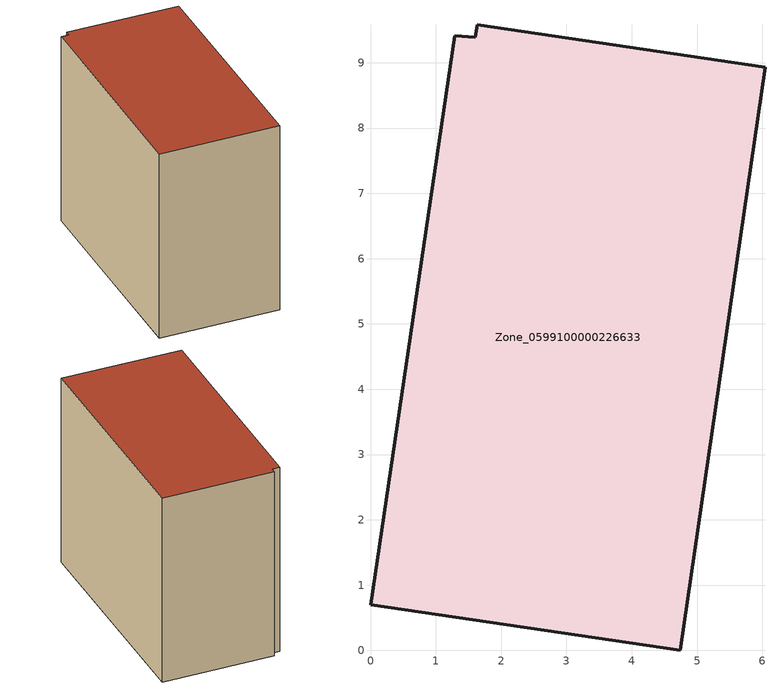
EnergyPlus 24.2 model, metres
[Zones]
Zone_0599100000226633
 floor ground (C_G): 1.6,9.39 1.63,9.58 6.04,8.93 4.74,0 0,0.7 1.29,9.41 z0
 wall outside (C_F): 4.74,0 6.04,8.93 1.63,9.58 1.6,9.39 1.29,9.41 0,0.7 4.74,0 z0:7.86
 roof outside (C_R): 1.63,9.58 1.6,9.39 1.29,9.41 0,0.7 4.74,0 6.04,8.93 z7.86
[BUILDING]
Pand.0599100000226633: North Axis=0; Terrain=City; Loads Convergence Tolerance Value=0.04; Temperature Convergence Tolerance Value=0.4; Solar Distribution=FullExterior; Maximum Number of Warmup Days=25; Minimum Number of Warmup Days=1
[Site:Location]
Rotterdam.The.Hague.AP_ZH_NLD Design_Conditions: Latitude=51.96; Longitude=4.45; Time Zone=1; Elevation=-4.5
[SITE:GROUNDTEMPERATURE:BUILDINGSURFACE]
18, 18, 18, 18, 18, 18, 18, 18, 18, 18, 18, 18
[MATERIAL] Thermal Absorptance=0.9; Solar Absorptance=0.7; Visible Absorptance=0.7
Name | Roughness | Thickness | Conductivity | Density | Specific Heat
G.TC.1946-1964 | MediumSmooth | 0.15 | 1 | 540 | 1210
F.TC.1946-1964 | Rough | 0.3 | 0.857143 | 1920 | 840
R.TC.1946-1964 | MediumRough | 0.2 | 0.235294 | 1500 | 1000
[CONSTRUCTION]
C_G: G.TC.1946-1964
C_F: F.TC.1946-1964
C_R: R.TC.1946-1964
[ZONE]
Zone_0599100000226633: Type=1; Multiplier=1; Ceiling Height=Autocalculate; Volume=Autocalculate; Floor Area=autocalculate; Part of Total Floor Area=Yes
[ZONEINFILTRATION:DESIGNFLOWRATE]
Infil_Zone_0599100000226633: Zone or ZoneList or Space or SpaceList=Zone_0599100000226633; Schedule=AlwaysOn; Design Flow Rate Calculation Method=Flow/Area; Flow Rate per Floor Area=0.003; Constant Term Coefficient=1; Temperature Term Coefficient=0; Velocity Term Coefficient=0; Velocity Squared Term Coefficient=0
[HVACTEMPLATE:ZONE:IDEALLOADSAIRSYSTEM]
Zone_0599100000226633: Maximum Heating Supply Air Temperature=50; Minimum Cooling Supply Air Temperature=13; Maximum Heating Supply Air Humidity Ratio=0.0156; Minimum Cooling Supply Air Humidity Ratio=0.0077; Heating Limit=NoLimit; Cooling Limit=NoLimit; Dehumidification Control Type=ConstantSensibleHeatRatio; Cooling Sensible Heat Ratio=0.7; Dehumidification Setpoint=60; Humidification Control Type=None; Humidification Setpoint=30; Outdoor Air Method=None; Outdoor Air Flow Rate per Person=0.00944; Outdoor Air Flow Rate per Zone Floor Area=0; Outdoor Air Flow Rate per Zone=0; Demand Controlled Ventilation Type=None; Outdoor Air Economizer Type=NoEconomizer; Heat Recovery Type=None; Sensible Heat Recovery Effectiveness=0.7; Latent Heat Recovery Effectiveness=0.65
[ZONECONTROL:THERMOSTAT]
ThermostatControl_Zone_0599100000226633: Zone or ZoneList=Zone_0599100000226633; Control Type Schedule=DualSetpointControlType; Control 1=Thermostat_Zone_0599100000226633; Temperature Difference Between Cutout And Setpoint=0
[THERMOSTATSETPOINT:DUALSETPOINT]
Thermostat_Zone_0599100000226633: Heating Setpoint Temperature Schedule=HeatingSetpoint_Zone_0599100000226633; Cooling Setpoint Temperature Schedule=CoolingSetpoint_Zone_0599100000226633
[SCHEDULE:COMPACT]
HeatingSetpoint_Zone_0599100000226633: Through: 12/31, For: AllDays, Until: 24:00, 21
CoolingSetpoint_Zone_0599100000226633: Through: 12/31, For: AllDays, Until: 24:00, 24
DualSetpointControlType: Through: 12/31, For: AllDays, Until: 24:00, 4
AlwaysOn: Through: 12/31, For: AllDays, Until: 24:00, 1
